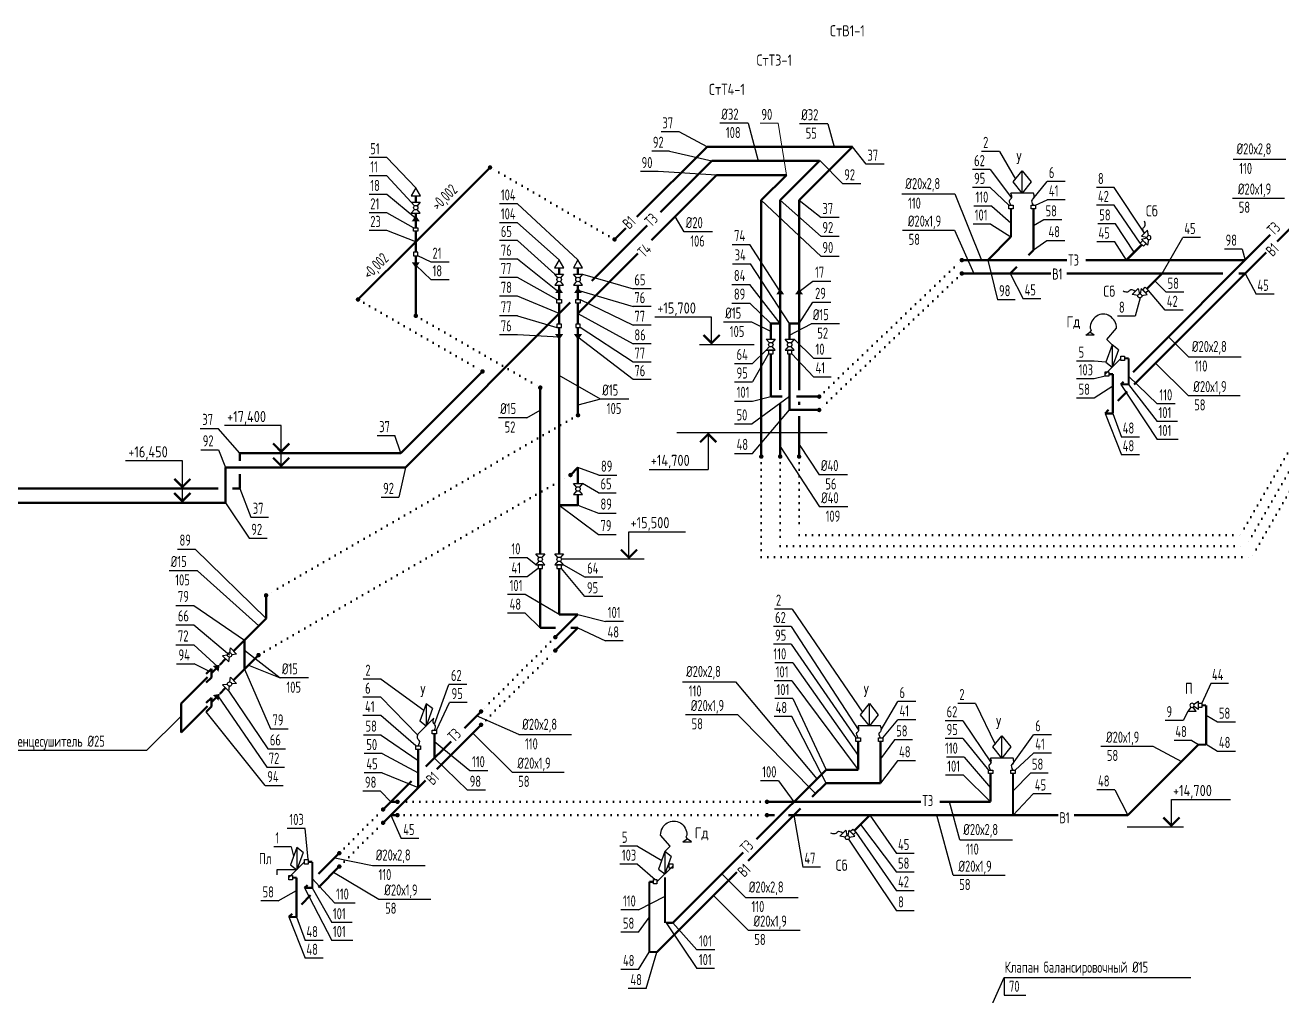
# Model space of a CAD drawing. Header units: millimetres. Extents: x 170992 to 3444916, y -723939 to 111177.
# Drawn here: x 1752592 to 1780852, y -359917 to -338088 of the extents above; entities that cross this region are included whole.
import ezdxf
from ezdxf.enums import TextEntityAlignment as Align

# ---------------------------------------------------------------- set-up
doc = ezdxf.new("R2010")
doc.units = ezdxf.units.MM
doc.linetypes.add('пунктирнаяX2', pattern=[0.5, 0, -0.5])
doc.linetypes.add('ШТРИХОВАЯ', pattern=[0.75, 0.5, -0.25])
doc.layers.add('0. В', color=1, linetype='Continuous')
for name, color, linetype, lineweight in [('0. В выноски', 2, 'Continuous', 25), ('_fek', 6, 'Continuous', 50), ('_tex_fek', 4, 'Continuous', 25), ('_vodo', 3, 'Continuous', 50)]:
    doc.layers.add(name, color=color, linetype=linetype, lineweight=lineweight)
doc.layers.add('0_ГТ-20_Изм.1', color=7, linetype='Continuous', true_color=0xe000e0)
doc.styles.add('GOST 2.304', font='CS_Gost2304.shx')
doc.styles.add('ГОСТ 2.304', font='cs_gost2304.shx')

# ---------------------------------------------------------------- blocks, each defined once
blk = doc.blocks.new('A$C192E26FC')
at = {"layer": '0. В выноски', "lineweight": -3, "ltscale": 100}
for p, q in [((-40, 31), (-125, 100)), ((-125, 100), (-125, -100)), ((39, 32), (123, 100)), ((123, 100), (123, -100)), ((-125, -100), (-39, -31)), ((123, -100), (38, -32))]:
    blk.add_line(p, q, dxfattribs=at)
blk.add_circle((0, 0), 50, dxfattribs=at)
blk = doc.blocks.new('Угловой кран X')
at = {"layer": '0. В выноски'}
for p, q in [((0, 95), (104, 26)), ((0, 95), (0, -95)), ((48, 143), (117, 38)), ((48, 143), (238, 143)), ((168, 38), (238, 143)), ((104, -26), (0, -95))]:
    blk.add_line(p, q, dxfattribs=at)
blk.add_circle((143, 0), 46.1, dxfattribs=at)

msp = doc.modelspace()

# ---------------------------------------------------------------- linework, layer by layer
at = {"layer": '0. В', "color": 1, "ltscale": 100, "const_width": 50, "elevation": 24299}
for points in [[(1774760, -342849), (1774760, -342217)], [(1771324, -354831), (1771324, -354198)], [(1774302, -355553), (1774302, -354920)]]:
    msp.add_lwpolyline(points, dxfattribs=at)
at = {"layer": '0. В', "color": 5, "ltscale": 250, "const_width": 50}
for points in [[(1775265, -343149), (1775265, -342216)], [(1761431, -355235), (1761431, -354377)], [(1771828, -355131), (1771828, -354198)], [(1774807, -355853), (1774807, -354920)]]:
    msp.add_lwpolyline(points, dxfattribs=at)
at = {"layer": '0. В', "color": 5, "ltscale": 100, "const_width": 50}
for points in [[(1777357, -343371), (1777704, -343023)], [(1778161, -343671), (1777813, -344018)], [(1771586, -355853), (1771238, -356200)]]:
    msp.add_lwpolyline(points, dxfattribs=at)
at = {"layer": '0. В', "color": 1, "linetype": 'ШТРИХОВАЯ', "ltscale": 250, "const_width": 50}
for points in [[(1777406, -345581), (1777313, -345581)], [(1777406, -345581), (1777406, -346166)], [(1777406, -346166), (1777233, -346166)], [(1759050, -356905), (1758957, -356905)], [(1759050, -356905), (1759050, -357489)], [(1767074, -356998), (1767059, -356998)], [(1759050, -357489), (1758877, -357489)], [(1766981, -357253), (1766981, -358277)], [(1767004, -358277), (1767154, -358277)]]:
    msp.add_lwpolyline(points, dxfattribs=at)
at = {"layer": '0. В', "color": 150, "linetype": 'ШТРИХОВАЯ', "ltscale": 250, "const_width": 50}
for points in [[(1777053, -345935), (1776960, -345935)], [(1777053, -345935), (1777053, -346819)], [(1777053, -346819), (1776880, -346819)], [(1779148, -353383), (1779055, -353383)], [(1779148, -353383), (1779148, -354268)], [(1779148, -354268), (1778975, -354268)], [(1758696, -357258), (1758603, -357258)], [(1758696, -357258), (1758696, -358143)], [(1766627, -357351), (1766627, -358931)], [(1766720, -357351), (1766627, -357351)], [(1758696, -358143), (1758524, -358143)], [(1766627, -358931), (1766800, -358931)]]:
    msp.add_lwpolyline(points, dxfattribs=at)
at = {"layer": '0. В', "color": 1, "ltscale": 100, "const_width": 50}
msp.add_lwpolyline([(1761795, -354571), (1761795, -354022)], dxfattribs=at)
at = {"layer": '0. В выноски', "ltscale": 10}
for p, q in [((1768849, -340296), (1768211, -340296)), ((1768849, -340296), (1769075, -341141)), ((1770645, -340310), (1770007, -340310)), ((1770645, -340310), (1770782, -340821)), ((1767409, -342736), (1767210, -342390)), ((1768047, -342736), (1767409, -342736)), ((1768936, -344769), (1768299, -344769)), ((1769359, -344974), (1768936, -344769)), ((1769783, -345060), (1770268, -344806)), ((1770905, -344806), (1770268, -344806)), ((1765532, -346501), (1764600, -345963)), ((1763874, -346918), (1764176, -346744)), ((1765532, -346501), (1765024, -346637)), ((1766170, -346501), (1765532, -346501)), ((1763874, -346918), (1763236, -346918)), ((1769571, -347561), (1770453, -348923)), ((1769995, -347520), (1770448, -348199)), ((1771086, -348199), (1770448, -348199)), ((1771091, -348923), (1770453, -348923)), ((1756467, -350357), (1755829, -350357)), ((1756467, -350357), (1757847, -351593)), ((1757524, -352146), (1758328, -352769)), ((1757611, -352484), (1758328, -352769)), ((1758966, -352769), (1758328, -352769))]:
    msp.add_line(p, q, dxfattribs=at)
at = {"layer": '0. В выноски'}
for p, q in [((1774812, -341615), (1775012, -341365)), ((1774812, -341615), (1775012, -341365)), ((1775012, -341865), (1775012, -341365)), ((1775012, -341365), (1775212, -341615)), ((1775012, -341865), (1775012, -341365)), ((1775012, -341365), (1775212, -341615)), ((1779755, -341103), (1780943, -341103)), ((1775012, -341865), (1774812, -341615)), ((1775012, -341865), (1774812, -341615)), ((1775212, -341615), (1775012, -341865)), ((1775212, -341615), (1775012, -341865)), ((1772307, -341885), (1773495, -341885)), ((1773495, -341885), (1774097, -343371)), ((1775264, -341865), (1774759, -341865)), ((1779744, -341977), (1780914, -341977)), ((1772322, -342697), (1773492, -342697)), ((1773492, -342697), (1773925, -343671)), ((1776441, -345059), (1776535, -344989)), ((1776563, -344947), (1776535, -344989)), ((1776629, -345059), (1776535, -344989)), ((1776539, -344905), (1776563, -344947)), ((1776916, -345156), (1777132, -344905)), ((1776629, -345059), (1776441, -345059)), ((1777037, -345277), (1776896, -345669)), ((1777037, -345277), (1776916, -345156)), ((1777037, -345277), (1777037, -345777)), ((1777179, -345386), (1777037, -345277)), ((1778751, -345546), (1778302, -345097)), ((1776880, -345935), (1777233, -345581)), ((1777179, -345386), (1777037, -345777)), ((1778751, -345546), (1779940, -345546)), ((1776896, -345669), (1777037, -345777)), ((1778741, -346420), (1778010, -345689)), ((1778741, -346420), (1779911, -346420)), ((1758350, -347094), (1757075, -347094)), ((1758350, -348034), (1758350, -347094)), ((1767246, -347250), (1770628, -347250)), ((1767954, -347250), (1767954, -348079)), ((1756127, -347888), (1754852, -347888)), ((1756127, -348828), (1756127, -347888)), ((1766626, -348079), (1767954, -348079)), ((1766170, -350100), (1766170, -349479)), ((1766170, -349479), (1767445, -349479)), ((1766512, -350100), (1764650, -350100)), ((1767375, -352853), (1768564, -352853)), ((1768564, -352853), (1770397, -355035)), ((1761608, -353349), (1761467, -353741)), ((1761608, -353349), (1761608, -353849)), ((1761750, -353458), (1761608, -353349)), ((1761750, -353458), (1761608, -353849)), ((1771376, -353596), (1771576, -353346)), ((1771376, -353596), (1771576, -353346)), ((1771576, -353846), (1771576, -353346)), ((1771576, -353346), (1771776, -353596)), ((1771576, -353846), (1771576, -353346)), ((1771576, -353346), (1771776, -353596)), ((1761432, -354026), (1761785, -353672)), ((1761608, -353849), (1761467, -353741)), ((1763693, -354043), (1762745, -353621)), ((1767441, -353592), (1768610, -353592)), ((1768610, -353592), (1770365, -355367)), ((1771576, -353846), (1771376, -353596)), ((1771576, -353846), (1771376, -353596)), ((1771776, -353596), (1771576, -353846)), ((1771776, -353596), (1771576, -353846)), ((1763541, -354887), (1762660, -354006)), ((1763693, -354043), (1764881, -354043)), ((1771828, -353846), (1771323, -353846)), ((1774354, -354319), (1774554, -354069)), ((1774354, -354319), (1774554, -354069)), ((1774554, -354569), (1774554, -354069)), ((1774554, -354069), (1774754, -354319)), ((1774554, -354569), (1774554, -354069)), ((1774554, -354069), (1774754, -354319)), ((1774554, -354569), (1774354, -354319)), ((1774554, -354569), (1774354, -354319)), ((1774754, -354319), (1774554, -354569)), ((1774754, -354319), (1774554, -354569)), ((1776778, -354304), (1777948, -354304)), ((1777948, -354304), (1778595, -354647)), ((1774806, -354569), (1774302, -354569)), ((1763541, -354887), (1764711, -354887)), ((1778368, -356124), (1778368, -355504)), ((1778368, -355504), (1779696, -355504)), ((1773610, -356409), (1773381, -355553)), ((1773459, -357206), (1773096, -355853)), ((1767098, -356554), (1766882, -356303)), ((1767475, -356303), (1767451, -356345)), ((1767451, -356345), (1767479, -356386)), ((1778643, -356124), (1777375, -356124)), ((1758700, -356581), (1758559, -356973)), ((1758700, -356581), (1758700, -357081)), ((1758842, -356690), (1758700, -356581)), ((1766977, -356674), (1767098, -356554)), ((1767385, -356456), (1767479, -356386)), ((1767385, -356456), (1767574, -356456)), ((1767574, -356456), (1767479, -356386)), ((1773610, -356409), (1774798, -356409)), ((1758524, -357258), (1758877, -356905)), ((1758842, -356690), (1758700, -357081)), ((1759554, -356812), (1760400, -356983)), ((1766977, -356674), (1766836, -357066)), ((1766977, -356674), (1766977, -357174)), ((1767118, -356783), (1766977, -356674)), ((1767118, -356783), (1766977, -357174)), ((1758700, -357081), (1758253, -357081)), ((1758253, -357081), (1758253, -357195)), ((1758559, -356973), (1758700, -357081)), ((1759529, -357137), (1760549, -357740)), ((1760400, -356983), (1761588, -356983)), ((1766800, -357351), (1767154, -356998)), ((1766836, -357066), (1766977, -357174)), ((1768787, -357702), (1768258, -357173)), ((1773459, -357206), (1774629, -357206)), ((1760549, -357740), (1761718, -357740)), ((1768852, -358440), (1768071, -357660)), ((1768787, -357702), (1769975, -357702)), ((1768852, -358440), (1770022, -358440))]:
    msp.add_line(p, q, dxfattribs=at)
at = {"layer": '0. В выноски', "ltscale": 100}
for points in [[(1761376, -341747), (1761272, -341928), (1761480, -341928)], [(1764600, -343364), (1764496, -343544), (1764704, -343544)], [(1765024, -343364), (1764920, -343544), (1765129, -343544)]]:
    msp.add_lwpolyline(points, close=True, dxfattribs=at)
at = {"layer": '0. В выноски'}
for points, elevation in [([(1774810, -342217), (1774710, -342217), (1774710, -342137), (1774810, -342137)], 24300), ([(1761326, -342644), (1761426, -342644), (1761426, -342724), (1761326, -342724)], 0), ([(1761326, -343274), (1761426, -343274), (1761426, -343194), (1761326, -343194)], 0), ([(1764550, -344261), (1764650, -344261), (1764650, -344341), (1764550, -344341)], 0), ([(1764974, -344261), (1765075, -344261), (1765075, -344341), (1764974, -344341)], 0), ([(1764550, -344891), (1764650, -344891), (1764650, -344811), (1764550, -344811)], 0), ([(1764974, -344891), (1765075, -344891), (1765075, -344811), (1764974, -344811)], 0), ([(1769308, -345478), (1769409, -345478), (1769409, -345398), (1769308, -345398)], 0), ([(1769733, -345478), (1769833, -345478), (1769833, -345398), (1769733, -345398)], 0), ([(1771374, -354198), (1771274, -354198), (1771274, -354118), (1771374, -354118)], 24300), ([(1774352, -354920), (1774252, -354920), (1774252, -354840), (1774352, -354840)], 24300)]:
    msp.add_lwpolyline(points, close=True, dxfattribs=dict(at, elevation=elevation))
for points in [[(1775315, -342216), (1775214, -342216), (1775214, -342136), (1775315, -342136)], [(1777797, -343002), (1777726, -342931), (1777669, -342988), (1777740, -343059)], [(1777793, -344110), (1777722, -344039), (1777778, -343983), (1777849, -344053)], [(1777233, -345631), (1777233, -345531), (1777313, -345531), (1777313, -345631)], [(1776880, -345985), (1776880, -345885), (1776960, -345885), (1776960, -345985)], [(1764126, -350304), (1764226, -350304), (1764226, -350225), (1764126, -350225)], [(1764550, -350304), (1764650, -350304), (1764650, -350225), (1764550, -350225)], [(1778975, -353433), (1778975, -353333), (1779055, -353333), (1779055, -353433)], [(1761845, -354022), (1761745, -354022), (1761745, -353943), (1761845, -353943)], [(1761481, -354377), (1761381, -354377), (1761381, -354297), (1761481, -354297)], [(1771878, -354198), (1771778, -354198), (1771778, -354118), (1771878, -354118)], [(1774857, -354920), (1774757, -354920), (1774757, -354840), (1774857, -354840)], [(1771217, -356292), (1771146, -356221), (1771203, -356165), (1771274, -356236)], [(1758877, -356955), (1758877, -356854), (1758957, -356854), (1758957, -356955)], [(1767074, -357048), (1767074, -356948), (1767154, -356948), (1767154, -357048)], [(1758524, -357308), (1758524, -357208), (1758603, -357208), (1758603, -357308)], [(1766720, -357401), (1766720, -357301), (1766800, -357301), (1766800, -357401)]]:
    msp.add_lwpolyline(points, close=True, dxfattribs=at)
at = {"layer": '0. В выноски', "const_width": 50}
for points in [[(1768136, -347467), (1767954, -347285), (1767772, -347467)], [(1758532, -347496), (1758350, -347679), (1758168, -347496)], [(1758532, -347816), (1758350, -347999), (1758168, -347816)], [(1756309, -348290), (1756127, -348472), (1755945, -348290)], [(1756309, -348610), (1756127, -348793), (1755945, -348610)], [(1765988, -349882), (1766170, -350064), (1766352, -349882)]]:
    msp.add_lwpolyline(points, dxfattribs=at)
at = {"layer": '0. В выноски', "const_width": 50, "elevation": 0}
msp.add_lwpolyline([(1778186, -355907), (1778368, -356089), (1778551, -355907)], dxfattribs=at)
at = {"layer": '0. В выноски'}
msp.add_ellipse((1776836, -344905), major_axis=(0, 317), ratio=0.936455, start_param=4.712389, end_param=7.853982, dxfattribs=at)
at = {"layer": '0. В выноски', "extrusion": (0, 0, -1)}
msp.add_ellipse((1767178, -356303), major_axis=(0, 317), ratio=0.936455, start_param=4.712389, end_param=7.853982, dxfattribs=at)
at = {"layer": '0. В выноски'}
for points in [[(1774760, -342136, -24299), (1774737, -342013, -24299), (1774759, -341994, -24299), (1774776, -341958, -24299), (1774759, -341865, -24299)], [(1775265, -342136, -24299), (1775241, -342013, -24299), (1775263, -341994, -24299), (1775281, -341958, -24299), (1775264, -341865, -24299)], [(1775265, -342136, -24299), (1775241, -342013, -24299), (1775263, -341994, -24299), (1775281, -341958, -24299), (1775264, -341865, -24299)], [(1777761, -342765), (1777738, -342642), (1777760, -342622), (1777777, -342586), (1777761, -342494)], [(1777556, -344075), (1777432, -344052), (1777413, -344074), (1777377, -344091), (1777285, -344074)], [(1761795, -353943), (1761808, -353820), (1761786, -353801), (1761768, -353765), (1761785, -353672)], [(1761431, -354297), (1761454, -354174), (1761432, -354154), (1761415, -354118), (1761432, -354026)], [(1771324, -354118, -24299), (1771301, -353994, -24299), (1771323, -353975, -24299), (1771340, -353939, -24299), (1771323, -353846, -24299)], [(1771828, -354118, -24299), (1771805, -353994, -24299), (1771827, -353975, -24299), (1771845, -353939, -24299), (1771828, -353846, -24299)], [(1771828, -354118, -24299), (1771805, -353994, -24299), (1771827, -353975, -24299), (1771845, -353939, -24299), (1771828, -353846, -24299)], [(1774302, -354840, -24299), (1774279, -354716, -24299), (1774301, -354697, -24299), (1774318, -354661, -24299), (1774302, -354569, -24299)], [(1774807, -354840, -24299), (1774784, -354716, -24299), (1774806, -354697, -24299), (1774823, -354661, -24299), (1774806, -354569, -24299)], [(1774807, -354840, -24299), (1774784, -354716, -24299), (1774806, -354697, -24299), (1774823, -354661, -24299), (1774806, -354569, -24299)], [(1770980, -356257), (1770857, -356234), (1770837, -356256), (1770801, -356273), (1770709, -356256)]]:
    msp.add_spline(points, degree=3, dxfattribs=at)
at = {"layer": '0_ГТ-20_Изм.1', "lineweight": 20}
for p, q in [((1769523, -340296), (1769122, -340296)), ((1769711, -341461), (1769523, -340296))]:
    msp.add_line(p, q, dxfattribs=at)
at = {"layer": '0_ГТ-20_Изм.1', "lineweight": 50}
for p, q in [((1771199, -340821), (1767930, -340821)), ((1769995, -342026), (1771199, -340821)), ((1770455, -341141), (1768035, -341141)), ((1769571, -342026), (1770455, -341141)), ((1769711, -341461), (1768139, -341461)), ((1769146, -342026), (1769711, -341461))]:
    msp.add_line(p, q, dxfattribs=at)
at = {"layer": '_fek', "linetype": 'пунктирнаяX2', "ltscale": 300}
for p, q in [((1786381, -338361), (1779918, -349554)), ((1786481, -338661), (1780047, -349804)), ((1786581, -338961), (1780176, -350054)), ((1765846, -342906), (1763046, -341289)), ((1770448, -346442), (1773655, -343371)), ((1773655, -343671), (1770448, -346742)), ((1760077, -344258), (1762877, -345875)), ((1761376, -344624), (1764176, -346240)), ((1765024, -346861), (1758010, -350911)), ((1769146, -347790), (1769146, -350054)), ((1769571, -347790), (1769571, -349804)), ((1769995, -347790), (1769995, -349554)), ((1757840, -352255), (1764855, -348205)), ((1769995, -349554), (1779918, -349554)), ((1769571, -349804), (1780047, -349804)), ((1769146, -350054), (1780176, -350054)), ((1764514, -351852), (1762844, -353522)), ((1762844, -353822), (1764514, -352152)), ((1759657, -356709), (1760641, -355725)), ((1769274, -355553), (1760964, -355553)), ((1759657, -357009), (1760641, -356025)), ((1760964, -355853), (1769274, -355853))]:
    msp.add_line(p, q, dxfattribs=at)
at = {"layer": '_tex_fek', "ltscale": 15}
for p, q in [((1767296, -340487), (1766895, -340487)), ((1767930, -340821), (1767296, -340487)), ((1760727, -341068), (1760325, -341068)), ((1761376, -341747), (1760727, -341068)), ((1767082, -340924), (1766681, -340924)), ((1767082, -340924), (1768035, -341141)), ((1771505, -341215), (1771199, -340821)), ((1774500, -340926), (1774860, -341555)), ((1770983, -341653), (1770463, -341133)), ((1771906, -341215), (1771505, -341215)), ((1774296, -341336), (1774772, -341971)), ((1760727, -341475), (1760325, -341475)), ((1761276, -342069), (1760727, -341475)), ((1766829, -341381), (1766428, -341381)), ((1768139, -341461), (1766829, -341381)), ((1771385, -341653), (1770983, -341653)), ((1775253, -342003), (1775576, -341604)), ((1760727, -341895), (1760325, -341895)), ((1761376, -342433), (1760727, -341895)), ((1774296, -341736), (1774710, -342137)), ((1777761, -342765), (1777081, -341740)), ((1763663, -342107, 0), (1763262, -342107, 0)), ((1765024, -343364), (1763663, -342107, 0)), ((1769146, -342026), (1770492, -343290)), ((1769571, -342026), (1770492, -342840)), ((1769995, -342026), (1770492, -342414)), ((1774328, -342156), (1774760, -342533)), ((1775315, -342136), (1775576, -342015)), ((1777669, -342988), (1777081, -342139)), ((1760727, -342308), (1760325, -342308)), ((1761326, -342644, 0), (1760727, -342308)), ((1770894, -342414), (1770492, -342414)), ((1775502, -342467), (1775265, -342604)), ((1760727, -342703), (1760325, -342703)), ((1761376, -342959), (1760727, -342703)), ((1763663, -342534, 0), (1763262, -342534, 0)), ((1764600, -343364), (1763663, -342534, 0)), ((1774309, -342560), (1774760, -342849)), ((1777531, -343197), (1777112, -342559)), ((1763663, -342929, 0), (1763262, -342929, 0)), ((1763663, -342929, 0), (1764500, -343685)), ((1769571, -344079), (1768890, -343021)), ((1770894, -342840), (1770492, -342840)), ((1775568, -342935), (1775265, -343149)), ((1777357, -343371), (1777093, -342963)), ((1778161, -343671), (1778622, -342861)), ((1761726, -343419), (1761426, -343274, 0)), ((1763663, -343353, 0), (1763262, -343353, 0)), ((1764600, -344097), (1763663, -343353, 0)), ((1770894, -343290), (1770492, -343290)), ((1779961, -343124), (1779560, -343124)), ((1779961, -343124), (1780028, -343371)), ((1761726, -343814), (1761376, -343486)), ((1762127, -343419), (1761726, -343419)), ((1769783, -344797), (1768902, -343458)), ((1774239, -343371), (1774456, -344262)), ((1762127, -343814), (1761726, -343814)), ((1763663, -343762, 0), (1763262, -343762, 0)), ((1764550, -344261, 0), (1763663, -343762, 0)), ((1765124, -343685), (1766264, -344017, 0)), ((1769571, -344797), (1768885, -343920)), ((1769995, -344079), (1770308, -343843)), ((1774743, -343671), (1775031, -344244)), ((1778247, -344095), (1777992, -343840)), ((1780028, -343671), (1780275, -344140)), ((1763663, -344186, 0), (1763262, -344186, 0)), ((1764600, -344576), (1763663, -344186, 0)), ((1765024, -344049, 0), (1766264, -344417, 0)), ((1766666, -344017, 0), (1766264, -344017, 0)), ((1778228, -344500), (1777849, -344053)), ((1780676, -344140), (1780275, -344140)), ((1765075, -344261, 0), (1766264, -344837, 0)), ((1766666, -344417, 0), (1766264, -344417, 0)), ((1769359, -344797), (1768885, -344337)), ((1769995, -344797), (1770308, -344320)), ((1777669, -344220), (1777553, -344631)), ((1763663, -344626, 0), (1763262, -344626, 0)), ((1763663, -344626, 0), (1764550, -344891, 0)), ((1765024, -344576), (1766264, -345256, 0)), ((1763663, -345050, 0), (1763262, -345050, 0)), ((1764600, -345102), (1763663, -345050, 0)), ((1766264, -345665, 0), (1765075, -344891, 0)), ((1766666, -344837, 0), (1766264, -344837, 0)), ((1766264, -346060, 0), (1765024, -345102, 0)), ((1766666, -345256, 0), (1766264, -345256, 0)), ((1770319, -345577), (1769883, -345150)), ((1768945, -345694), (1769259, -345398)), ((1769308, -345478, 0), (1768945, -346112)), ((1769833, -345478, 0), (1770319, -345994)), ((1766666, -345665, 0), (1766264, -345665, 0)), ((1776634, -345646), (1776233, -345646)), ((1776896, -345669), (1776634, -345646)), ((1766666, -346060, 0), (1766264, -346060, 0)), ((1776634, -346040), (1776233, -346040)), ((1776880, -345985), (1776634, -346040)), ((1777233, -346166), (1778050, -347403)), ((1778050, -346603), (1777406, -345985)), ((1777406, -346166), (1778050, -347003)), ((1769783, -346442), (1768944, -347056)), ((1768945, -346546), (1769359, -346442)), ((1777053, -346203), (1776634, -346476)), ((1768945, -347717), (1769783, -346742)), ((1776634, -346476), (1776233, -346476)), ((1778451, -346603), (1778050, -346603)), ((1776880, -346819), (1777246, -347750)), ((1777053, -346819), (1777246, -347350)), ((1778508, -347003), (1778050, -347003)), ((1757420, -347714), (1756930, -347155)), ((1761038, -347714), (1760909, -347318)), ((1777647, -347350), (1777246, -347350)), ((1778522, -347403), (1778050, -347403)), ((1756941, -347638), (1757100, -348034)), ((1777647, -347750), (1777246, -347750)), ((1761142, -348034), (1760996, -348706)), ((1765495, -348207), (1765024, -348035)), ((1765485, -348604), (1765124, -348396)), ((1757420, -348508), (1757665, -349156)), ((1757100, -348828), (1757631, -349627)), ((1764600, -348883), (1765484, -349544)), ((1765024, -348883), (1765484, -349060)), ((1758010, -351430), (1756419, -349870)), ((1763880, -350066), (1763478, -350066)), ((1764076, -350225), (1763880, -350066)), ((1764126, -350304), (1763880, -350496)), ((1765177, -350940), (1764650, -350304)), ((1764700, -350225), (1765182, -350499)), ((1763880, -350496), (1763478, -350496)), ((1765583, -350499), (1765182, -350499)), ((1763839, -350891), (1763438, -350891)), ((1764600, -351342), (1763839, -350891)), ((1765579, -350940), (1765177, -350940)), ((1756382, -351138), (1757524, -351916)), ((1769841, -351221), (1771424, -353536)), ((1763839, -351310), (1763438, -351310)), ((1764176, -351642), (1763839, -351310)), ((1765024, -351342), (1765644, -351496)), ((1766046, -351496), (1765644, -351496)), ((1756382, -351575), (1757190, -352250)), ((1765024, -351642), (1765640, -351937)), ((1769821, -351609), (1771336, -353952)), ((1756382, -352025), (1756923, -352517)), ((1766042, -351937), (1765640, -351937)), ((1769821, -352009), (1771274, -354118)), ((1756723, -352619), (1756396, -352452)), ((1757524, -352571), (1758107, -353914)), ((1769852, -352429), (1771324, -354514)), ((1760596, -352795), (1760194, -352795)), ((1760596, -352795), (1761558, -353489)), ((1761794, -353809), (1762120, -352913)), ((1762521, -352913), (1762120, -352913)), ((1769833, -352833), (1771324, -354831)), ((1779253, -352895), (1779055, -353333)), ((1779654, -352895), (1779253, -352895)), ((1756923, -353172), (1758024, -354776)), ((1757172, -353065), (1758049, -354364)), ((1760590, -353200), (1760189, -353200)), ((1760590, -353200), (1761421, -354056)), ((1769852, -353231), (1770601, -354831)), ((1757991, -355189), (1756666, -353528)), ((1761845, -353943), (1762133, -353321)), ((1762534, -353321), (1762133, -353321)), ((1771845, -353936), (1772217, -353299)), ((1773965, -353341), (1774402, -354258)), ((1778737, -353526), (1778631, -353728)), ((1755324, -354402), (1756099, -353626)), ((1760588, -353612), (1760187, -353612)), ((1761381, -354297), (1760588, -353612)), ((1770601, -355131), (1769833, -353635)), ((1771878, -354118), (1772217, -353710)), ((1773679, -353730), (1774315, -354674)), ((1778631, -353728), (1778229, -353728)), ((1779408, -353762), (1779148, -353611)), ((1779810, -353762), (1779408, -353762)), ((1760599, -354052), (1760198, -354052)), ((1760599, -354052), (1761431, -354621)), ((1774796, -354706), (1775270, -354045)), ((1762591, -354853), (1761795, -354203)), ((1772143, -354161), (1771828, -354585)), ((1773679, -354129), (1774252, -354840)), ((1778830, -354173), (1778428, -354173)), ((1778830, -354173), (1778975, -354268)), ((1779408, -354419), (1779148, -354268)), ((1760618, -354467), (1760217, -354467)), ((1760618, -354467), (1761431, -354901)), ((1762541, -355293), (1761795, -354571)), ((1772208, -354629), (1771828, -355131)), ((1773710, -354549), (1774302, -355237)), ((1774857, -354840), (1775270, -354456)), ((1779810, -354419), (1779408, -354419)), ((1760618, -354900), (1760217, -354900)), ((1760618, -354900), (1761431, -355235)), ((1762993, -354853), (1762591, -354853)), ((1775196, -354908), (1774807, -355307)), ((1769532, -355080), (1769878, -355553)), ((1773691, -354953), (1774302, -355553)), ((1760586, -355316), (1760185, -355316)), ((1760813, -355553), (1760586, -355316)), ((1762942, -355293), (1762541, -355293)), ((1775261, -355376), (1774807, -355853)), ((1777092, -355286), (1776690, -355286)), ((1777092, -355286), (1777390, -355853)), ((1760813, -355853), (1761047, -356379)), ((1769878, -355853), (1770077, -357024)), ((1771374, -356063), (1772185, -357135)), ((1771586, -355853), (1772185, -356713)), ((1758888, -356151), (1758487, -356151)), ((1758957, -356854), (1758888, -356151)), ((1771274, -356236), (1772185, -357553)), ((1758573, -356565), (1758181, -356565)), ((1758573, -356565), (1758630, -356777)), ((1761448, -356379), (1761047, -356379)), ((1766363, -356553), (1765962, -356553)), ((1766363, -356553), (1766906, -356870)), ((1771107, -356396), (1772185, -358006)), ((1766363, -356954), (1765962, -356954)), ((1766363, -356954), (1766760, -357301)), ((1759050, -357277), (1759555, -357829)), ((1758285, -357782), (1758696, -357544)), ((1758877, -357489), (1759485, -358670)), ((1759050, -357489), (1759485, -358270)), ((1766388, -357986), (1766981, -357672)), ((1758285, -357782), (1757894, -357782)), ((1760013, -357829), (1759555, -357829)), ((1766388, -357986), (1765986, -357986)), ((1758524, -358143), (1758890, -359073)), ((1758696, -358143), (1758890, -358673)), ((1759944, -358270), (1759485, -358270)), ((1766388, -358484), (1766627, -358153)), ((1767004, -358277), (1767693, -359302)), ((1767696, -358883), (1767154, -358277)), ((1766388, -358484), (1765986, -358484)), ((1759291, -358673), (1758890, -358673)), ((1759958, -358670), (1759485, -358670)), ((1768098, -358883), (1767696, -358883)), ((1759291, -359073), (1758890, -359073)), ((1766388, -359324), (1766627, -358931)), ((1766556, -359754), (1766800, -358931)), ((1766388, -359324), (1765986, -359324)), ((1768095, -359302), (1767693, -359302)), ((1772725, -363727), (1774608, -359506)), ((1774608, -359506), (1778808, -359506)), ((1774608, -359506), (1774608, -359904)), ((1766556, -359754), (1766155, -359754)), ((1774608, -359904), (1775092, -359904))]:
    msp.add_line(p, q, dxfattribs=at)
at = {"layer": '_tex_fek', "linetype": 'Continuous', "ltscale": 100}
for p, q in [((1774500, -340926), (1774098, -340926)), ((1774296, -341336), (1773895, -341336)), ((1775977, -341604), (1775576, -341604)), ((1774296, -341736), (1773895, -341736)), ((1777081, -341740), (1776680, -341740)), ((1774328, -342156), (1773926, -342156)), ((1775977, -342015), (1775576, -342015)), ((1777081, -342139), (1776680, -342139)), ((1775903, -342467), (1775502, -342467)), ((1774309, -342560), (1773908, -342560)), ((1777112, -342559), (1776711, -342559)), ((1768489, -343021), (1768890, -343021)), ((1775969, -342935), (1775568, -342935)), ((1777093, -342963), (1776692, -342963)), ((1779023, -342861), (1778622, -342861)), ((1768501, -343458), (1768902, -343458)), ((1768483, -343920), (1768885, -343920)), ((1770308, -343843), (1770710, -343843)), ((1778649, -344095), (1778247, -344095)), ((1768483, -344337), (1768885, -344337)), ((1770308, -344320), (1770710, -344320)), ((1774857, -344262), (1774456, -344262)), ((1775432, -344244), (1775031, -344244)), ((1768028, -344653), (1766753, -344653)), ((1768028, -345273), (1768028, -344653)), ((1777553, -344631), (1777152, -344631)), ((1778630, -344500), (1778228, -344500)), ((1767753, -345273), (1768989, -345273)), ((1770319, -345577), (1770720, -345577)), ((1768543, -345694), (1768945, -345694)), ((1768543, -346112), (1768945, -346112)), ((1770319, -345994), (1770720, -345994)), ((1768543, -346546), (1768945, -346546)), ((1756529, -347155), (1756930, -347155)), ((1768542, -347056), (1768944, -347056)), ((1760508, -347318), (1760909, -347318)), ((1756540, -347638), (1756941, -347638)), ((1768543, -347717), (1768945, -347717)), ((1765495, -348207), (1765896, -348207)), ((1760595, -348706), (1760996, -348706)), ((1765485, -348604), (1765886, -348604)), ((1757665, -349156), (1758067, -349156)), ((1765484, -349060), (1765885, -349060)), ((1765484, -349544), (1765885, -349544)), ((1757631, -349627), (1758032, -349627)), ((1756017, -349870), (1756419, -349870)), ((1755981, -351138), (1756382, -351138)), ((1769841, -351221), (1769439, -351221)), ((1755981, -351575), (1756382, -351575)), ((1769821, -351609), (1769420, -351609)), ((1755981, -352025), (1756382, -352025)), ((1769821, -352009), (1769420, -352009)), ((1755994, -352452), (1756396, -352452)), ((1769852, -352429), (1769451, -352429)), ((1769833, -352833), (1769432, -352833)), ((1769852, -353231), (1769451, -353231)), ((1772618, -353299), (1772217, -353299)), ((1773965, -353341), (1773563, -353341)), ((1769833, -353635), (1769432, -353635)), ((1772618, -353710), (1772217, -353710)), ((1773679, -353730), (1773278, -353730)), ((1758107, -353914), (1758509, -353914)), ((1775671, -354045), (1775270, -354045)), ((1758049, -354364), (1758450, -354364)), ((1772544, -354161), (1772143, -354161)), ((1773679, -354129), (1773278, -354129)), ((1755324, -354402), (1751784, -354402)), ((1772610, -354629), (1772208, -354629)), ((1773710, -354549), (1773309, -354549)), ((1775671, -354456), (1775270, -354456)), ((1758024, -354776), (1758425, -354776)), ((1775597, -354908), (1775196, -354908)), ((1757991, -355189), (1758393, -355189)), ((1769532, -355080), (1769130, -355080)), ((1773691, -354953), (1773290, -354953)), ((1775663, -355376), (1775261, -355376)), ((1772587, -356713), (1772185, -356713)), ((1770479, -357024), (1770077, -357024)), ((1772587, -357135), (1772185, -357135)), ((1772587, -357553), (1772185, -357553)), ((1772587, -358006), (1772185, -358006))]:
    msp.add_line(p, q, dxfattribs=at)
at = {"layer": '_tex_fek', "linetype": 'Continuous', "ltscale": 100, "const_width": 50}
msp.add_lwpolyline([(1768210, -345055), (1768028, -345238), (1767846, -345055)], dxfattribs=at)
at = {"layer": '_vodo'}
for p, q in [((1767930, -340821), (1766350, -342401)), ((1763046, -341289), (1761376, -342959)), ((1768035, -341141), (1766882, -342294)), ((1768139, -341461), (1766680, -342921)), ((1769146, -342026), (1769146, -347790)), ((1769571, -342026), (1769571, -346290)), ((1769995, -342026), (1769995, -346293)), ((1766581, -342595), (1765335, -343841)), ((1766097, -342655), (1765846, -342906)), ((1761376, -342959), (1760077, -344258)), ((1761376, -342959), (1761376, -343194)), ((1761376, -343274), (1761376, -344624)), ((1766373, -343227), (1765024, -344576)), ((1764849, -344327), (1761142, -348034)), ((1764600, -344576), (1764600, -344811)), ((1765024, -344576), (1765024, -344811)), ((1764600, -344891), (1764600, -349976)), ((1765024, -344891), (1765024, -346861)), ((1762877, -345875), (1761038, -347714)), ((1764176, -346240), (1764176, -349976)), ((1769571, -346596), (1769571, -347790)), ((1769995, -346562), (1769995, -346628)), ((1769995, -346881), (1769995, -347790)), ((1765024, -348035), (1765024, -348396)), ((1750794, -348508), (1756930, -348508)), ((1757252, -348508), (1757420, -348508)), ((1765024, -348644), (1765024, -348883)), ((1751376, -348828), (1757100, -348828)), ((1764176, -350304), (1764176, -351642)), ((1764600, -350304), (1764600, -351342)), ((1758010, -350911), (1758010, -351430)), ((1757524, -351916), (1757524, -352571))]:
    msp.add_line(p, q, dxfattribs=at)
at = {"layer": '_vodo', "ltscale": 15}
for p, q in [((1761376, -341928), (1761376, -342069)), ((1780749, -342950), (1782022, -341677)), ((1761376, -342644), (1761376, -342317)), ((1761376, -342959), (1761376, -342724)), ((1774760, -342849), (1774239, -343371)), ((1777509, -345889), (1780592, -342807)), ((1775265, -343149), (1775152, -343262)), ((1777530, -346169), (1780495, -343204)), ((1764600, -343544), (1764600, -343685)), ((1765024, -343544), (1765024, -343685)), ((1776014, -343371), (1773655, -343371)), ((1774893, -343521), (1774743, -343671)), ((1780028, -343371), (1776440, -343371)), ((1775657, -343671), (1773655, -343671)), ((1779527, -343671), (1776016, -343671)), ((1780028, -343671), (1779887, -343671)), ((1764600, -344261), (1764600, -343933)), ((1765024, -344261), (1765024, -343933)), ((1764600, -344576), (1764600, -344341)), ((1765024, -344576), (1765024, -344341)), ((1769359, -345150), (1769359, -344797)), ((1769359, -344797), (1769571, -344797)), ((1769783, -345150), (1769783, -344797)), ((1769783, -344797), (1769995, -344797)), ((1769359, -346442), (1769359, -345478)), ((1769783, -346742), (1769783, -345478)), ((1777233, -346166), (1777293, -346106)), ((1769612, -346442), (1769359, -346442)), ((1770448, -346442), (1769938, -346442)), ((1777161, -346538), (1777376, -346323)), ((1770448, -346742), (1769783, -346742)), ((1776880, -346819), (1776957, -346742)), ((1761038, -347714), (1757420, -347714)), ((1757420, -347714), (1757420, -347884)), ((1757100, -348034), (1757100, -348828)), ((1761142, -348034), (1757100, -348034)), ((1764855, -348205), (1765024, -348035)), ((1757420, -348187), (1757420, -348508)), ((1764812, -348883), (1764600, -348883)), ((1765024, -348883), (1764812, -348883)), ((1757277, -352163), (1758010, -351430)), ((1765024, -351342), (1764514, -351852)), ((1765024, -351342), (1764600, -351342)), ((1764176, -351642), (1764518, -351642)), ((1765024, -351642), (1764514, -352152)), ((1764861, -351642), (1765024, -351642)), ((1756969, -352471), (1757101, -352339)), ((1757277, -352818), (1757840, -352255)), ((1756666, -352676), (1756780, -352562)), ((1756780, -352562), (1756780, -352758)), ((1756780, -352660), (1756877, -352563)), ((1756693, -352747), (1756099, -353341)), ((1756666, -352872), (1756780, -352758)), ((1756666, -353331), (1756780, -353217)), ((1756780, -353217), (1756780, -353413)), ((1756780, -353315), (1756877, -353218)), ((1756969, -353126), (1757101, -352994)), ((1756099, -353341), (1756099, -353996)), ((1756693, -353402), (1756099, -353996)), ((1756666, -353528), (1756780, -353413)), ((1762844, -353522), (1762470, -353896)), ((1762844, -353822), (1761847, -354819)), ((1762169, -354197), (1761603, -354763)), ((1778975, -354268), (1777390, -355853)), ((1769036, -356395), (1770601, -354831)), ((1771324, -354831), (1770601, -354831)), ((1761594, -355073), (1760641, -356025)), ((1761277, -355090), (1760641, -355725)), ((1770293, -355438), (1770601, -355131)), ((1771828, -355131), (1770601, -355131)), ((1760964, -355553), (1760813, -355553)), ((1768848, -356883), (1770025, -355706)), ((1772736, -355553), (1769274, -355553)), ((1774302, -355553), (1773162, -355553)), ((1760964, -355853), (1760813, -355853)), ((1769444, -355853), (1769274, -355853)), ((1775819, -355853), (1769761, -355853)), ((1777390, -355853), (1776178, -355853)), ((1759657, -356709), (1759191, -357175)), ((1767154, -358277), (1768735, -356696)), ((1759657, -357009), (1759188, -357478)), ((1766800, -358931), (1768595, -357137)), ((1758939, -357427), (1758877, -357489)), ((1759012, -357654), (1758805, -357861)), ((1758595, -358071), (1758524, -358143))]:
    msp.add_line(p, q, dxfattribs=at)
at = {"layer": '_vodo', "const_width": 50}
for points in [[(1763021, -341289, 1), (1763071, -341289, 1)], [(1765821, -342906, 1), (1765871, -342906, 1)], [(1773630, -343371, 1), (1773680, -343371, 1)], [(1773630, -343671, 1), (1773680, -343671, 1)], [(1760052, -344258, 1), (1760102, -344258, 1)], [(1761351, -344624, 1), (1761401, -344624, 1)], [(1762852, -345875, 1), (1762902, -345875, 1)], [(1764151, -346240, 1), (1764201, -346240, 1)], [(1770423, -346442, 1), (1770473, -346442, 1)], [(1770423, -346742, 1), (1770473, -346742, 1)], [(1764999, -346861, 1), (1765049, -346861, 1)], [(1769121, -347790, 1), (1769171, -347790, 1)], [(1769546, -347790, 1), (1769596, -347790, 1)], [(1769970, -347790, 1), (1770020, -347790, 1)], [(1764830, -348205, 1), (1764880, -348205, 1)], [(1757985, -350911, 1), (1758035, -350911, 1)], [(1764489, -351852, 1), (1764539, -351852, 1)], [(1764489, -352152, 1), (1764539, -352152, 1)], [(1757815, -352255, 1), (1757865, -352255, 1)], [(1762819, -353522, 1), (1762869, -353522, 1)], [(1762819, -353822, 1), (1762869, -353822, 1)], [(1760939, -355553, 1), (1760989, -355553, 1)], [(1769249, -355553, 1), (1769299, -355553, 1)], [(1760616, -355725, 1), (1760666, -355725, 1)], [(1760616, -356025, 1), (1760666, -356025, 1)], [(1760939, -355853, 1), (1760989, -355853, 1)], [(1769249, -355853, 1), (1769299, -355853, 1)], [(1759632, -356709, 1), (1759682, -356709, 1)], [(1759632, -357009, 1), (1759682, -357009, 1)]]:
    msp.add_lwpolyline(points, format="xyb", close=True, dxfattribs=at)
at = {"layer": '_vodo', "ltscale": 15}
for points in [[(1761376, -342368, 0, 180, 0), (1761376, -342498, 200, 200, 0)], [(1761376, -343551, 0, 180, 0), (1761376, -343421, 200, 200, 0)], [(1764600, -343984, 0, 180, 0), (1764600, -344114, 200, 200, 0)], [(1769571, -344014, 0, 180, 0), (1769571, -344144, 200, 200, 0)], [(1769995, -344014, 0, 180, 0), (1769995, -344144, 200, 200, 0)], [(1764600, -345167, 0, 180, 0), (1764600, -345037, 200, 200, 0)]]:
    msp.add_lwpolyline(points, format="xyseb", dxfattribs=at)
at = {"layer": '_vodo', "ltscale": 15, "elevation": 0}
for points in [[(1765024, -343984, 0, 180, 0), (1765024, -344114, 200, 200, 0)], [(1765024, -345167, 0, 180, 0), (1765024, -345037, 200, 200, 0)], [(1756969, -352471, 0, 180, 0), (1756877, -352563, 200, 200, 0)], [(1756969, -353126, 0, 180, 0), (1756877, -353218, 200, 200, 0)]]:
    msp.add_lwpolyline(points, format="xyseb", dxfattribs=at)

# ---------------------------------------------------------------- block references
at = {"layer": '0. В', "xscale": -1}
for p, rotation in [((1777761, -342765), 135.0000000000205), ((1778832, -353526), 270.0000000000056)]:
    msp.add_blockref('Угловой кран X', p, dxfattribs=dict(at, rotation=rotation))
at = {"layer": '0. В', "rotation": 314.9999999999795}
for p in [(1777556, -344075), (1770980, -356257)]:
    msp.add_blockref('Угловой кран X', p, dxfattribs=at)
at = {"layer": '0. В выноски', "ltscale": 100}
for p, rotation in [((1761376, -342192), 89.99999999999999), ((1764600, -343808), 89.99999999999999), ((1765024, -343808), 89.99999999999999), ((1769359, -345273), 89.99999999999999), ((1769783, -345273), 89.99999999999999), ((1765024, -348519), 89.99999999999999), ((1764176, -350100), 89.99999999999999), ((1764600, -350100), 89.99999999999999), ((1757190, -352250), 44.99999999999996), ((1757190, -352906), 44.99999999999996)]:
    msp.add_blockref('A$C192E26FC', p, dxfattribs=dict(at, rotation=rotation))

# ---------------------------------------------------------------- texts
at = {"layer": '0. В выноски', "ltscale": 10, "style": 'GOST 2.304', "width": 0.85}
for s, p in [('%%C32', (1768248, -340089)), ('%%C32', (1770044, -340102)), ('%%C20', (1767447, -342529)), ('%%C15', (1768336, -344562)), ('%%C15', (1770305, -344598)), ('%%C15', (1765570, -346294)), ('%%C15', (1763274, -346711)), ('%%C40', (1770486, -347991)), ('%%C40', (1770490, -348716)), ('%%C15', (1755866, -350150)), ('%%C15', (1758366, -352562))]:
    msp.add_text(s, height=250, dxfattribs=at).set_placement(p, align=Align.MIDDLE_LEFT)
at = {"layer": '0. В выноски', "style": 'GOST 2.304', "width": 0.85}
for s, p in [('%%C20х2,8', (1779833, -340870)), ('%%C20х2,8', (1772385, -341652)), ('%%C20х1,9', (1779864, -341773)), ('%%C20х1,9', (1772442, -342494)), ('%%C20х2,8', (1778830, -345313)), ('%%C20х1,9', (1778861, -346216)), ('%%C20х2,8', (1767454, -352621)), ('%%C20х1,9', (1767561, -353388)), ('%%C20х2,8', (1763771, -353810)), ('%%C20х1,9', (1776898, -354100)), ('%%C20х1,9', (1763661, -354683)), ('%%C20х2,8', (1773688, -356176)), ('%%C20х2,8', (1760478, -356750)), ('Пл', (1757851, -356832)), ('%%C20х1,9', (1773579, -357002)), ('%%C20х1,9', (1760669, -357536)), ('%%C20х2,8', (1768865, -357469)), ('%%C20х1,9', (1768972, -358236))]:
    msp.add_text(s, height=250, dxfattribs=at).set_placement(p, align=Align.MIDDLE_LEFT)
at = {"layer": '0. В выноски', "style": 'GOST 2.304'}
for p in [(1776009, -344758), (1767650, -356253)]:
    msp.add_text('Гд', height=250, dxfattribs=at).set_placement(p, align=Align.MIDDLE_LEFT)
at = {"layer": '0. В выноски', "style": 'ГОСТ 2.304'}
for s, p in [('+17,400', (1757134, -347015)), ('+16,450', (1754911, -347809)), ('+14,700', (1766661, -348000)), ('+15,500', (1766205, -349401)), ('+14,700', (1778403, -355425))]:
    msp.add_text(s, height=250, dxfattribs=at).set_placement(p)
at = {"layer": '0_ГТ-20_Изм.1', "lineweight": 20, "style": 'ГОСТ 2.304', "width": 0.85}
msp.add_text('90', height=250, dxfattribs=at).set_placement((1769149, -340220))
at = {"layer": '_tex_fek', "ltscale": 100, "style": 'ГОСТ 2.304'}
for s, p in [('СтВ1-1', (1770689, -338339)), ('СтТ3-1', (1769038, -338999)), ('СтТ4-1', (1767968, -339657)), ('+15,700', (1766806, -344574))]:
    msp.add_text(s, height=250, dxfattribs=at).set_placement(p)
at = {"layer": '_tex_fek', "ltscale": 15, "style": 'ГОСТ 2.304', "width": 0.85}
for s, p in [('37', (1766922, -340410)), ('108', (1768349, -340628)), ('55', (1770145, -340642)), ('51', (1760353, -340991)), ('92', (1766708, -340847)), ('90', (1766455, -341304)), ('37', (1771532, -341138)), ('11', (1760353, -341398)), ('92', (1771011, -341577)), ('110', (1779893, -341435)), ('18', (1760353, -341818)), ('104', (1763289, -342031, 0)), ('21', (1760353, -342231)), ('104', (1763289, -342457, 0)), ('37', (1770520, -342337)), ('110', (1772445, -342217)), ('58', (1779883, -342309)), ('23', (1760353, -342627)), ('65', (1763289, -342852, 0)), ('92', (1770520, -342763)), ('58', (1772460, -343030)), ('76', (1763289, -343276, 0)), ('106', (1767548, -343068)), ('90', (1770520, -343214)), ('98', (1779587, -343047)), ('21', (1761753, -343342)), ('18', (1761753, -343737)), ('77', (1763289, -343685, 0)), ('78', (1763289, -344109, 0)), ('65', (1766292, -343940, 0)), ('45', (1780302, -344063)), ('76', (1766292, -344341, 0)), ('77', (1763289, -344550, 0)), ('76', (1763289, -344974, 0)), ('77', (1766292, -344761, 0)), ('86', (1766292, -345179, 0)), ('105', (1768437, -345102)), ('52', (1770406, -345138)), ('5', (1776281, -345569)), ('77', (1766292, -345588, 0)), ('76', (1766292, -345984, 0)), ('103', (1776281, -345964)), ('110', (1778890, -345878)), ('58', (1776281, -346400)), ('110', (1778098, -346527)), ('105', (1765671, -346833)), ('101', (1778077, -346926)), ('58', (1778880, -346752)), ('52', (1763375, -347250)), ('48', (1777273, -347273)), ('101', (1778077, -347326)), ('48', (1777273, -347673)), ('56', (1770587, -348531)), ('109', (1770592, -349255)), ('10', (1763527, -349989)), ('41', (1763527, -350419)), ('64', (1765230, -350423)), ('105', (1755967, -350689)), ('101', (1763486, -350814)), ('95', (1765226, -350864)), ('48', (1763486, -351234)), ('101', (1765693, -351419)), ('48', (1765689, -351860)), ('2', (1760243, -352719)), ('62', (1762168, -352836)), ('44', (1779280, -352818)), ('105', (1758467, -353101)), ('6', (1760237, -353123)), ('110', (1767514, -353186)), ('95', (1762181, -353245)), ('41', (1760236, -353536)), ('9', (1778257, -353651)), ('58', (1779436, -353686)), ('58', (1760246, -353976)), ('58', (1767579, -353924)), ('48', (1778456, -354097)), ('48', (1779436, -354342)), ('50', (1760265, -354391)), ('110', (1763831, -354375)), ('45', (1760265, -354824)), ('110', (1762640, -354776)), ('58', (1776917, -354636)), ('98', (1760234, -355239)), ('98', (1762589, -355217)), ('58', (1763680, -355219)), ('48', (1776718, -355210)), ('103', (1758535, -356074)), ('45', (1761095, -356302)), ('1', (1758220, -356488)), ('5', (1766010, -356476)), ('103', (1766010, -356877)), ('110', (1773748, -356741)), ('110', (1760538, -357315)), ('58', (1757932, -357705)), ('58', (1773597, -357538)), ('110', (1759582, -357752)), ('110', (1766035, -357909)), ('101', (1759512, -358194)), ('58', (1760687, -358072)), ('110', (1768925, -358034)), ('58', (1766035, -358408)), ('48', (1758917, -358597)), ('101', (1759512, -358594)), ('101', (1767745, -358806)), ('58', (1768990, -358773)), ('48', (1758917, -358996)), ('48', (1766035, -359247)), ('101', (1767742, -359226)), ('Клапан балансировочный %%C15', (1774621, -359397)), ('48', (1766203, -359677)), ('70', (1774716, -359827))]:
    msp.add_text(s, height=250, dxfattribs=at).set_placement(p)
at = {"layer": '_tex_fek', "linetype": 'Continuous', "ltscale": 100, "style": 'ГОСТ 2.304', "width": 0.85}
for s, p in [('2', (1774134, -340849)), ('62', (1773931, -341260)), ('6', (1775612, -341527)), ('95', (1773931, -341659)), ('8', (1776716, -341663)), ('110', (1773962, -342079)), ('41', (1775612, -341938)), ('42', (1776716, -342063)), ('58', (1775538, -342390)), ('101', (1773944, -342483)), ('58', (1776747, -342482)), ('74', (1768535, -342945)), ('48', (1775604, -342858)), ('45', (1776728, -342887)), ('45', (1778658, -342785)), ('34', (1768547, -343381)), ('Т3', (1776047, -343495)), ('84', (1768530, -343843)), ('17', (1770355, -343767)), ('В1', (1775687, -343810)), ('45', (1775067, -344167)), ('58', (1778283, -344019)), ('89', (1768530, -344261)), ('29', (1770355, -344244)), ('98', (1774492, -344185)), ('42', (1778265, -344423)), ('8', (1777188, -344555)), ('10', (1770365, -345500)), ('64', (1768590, -345618)), ('95', (1768590, -346035)), ('41', (1770365, -345918)), ('101', (1768590, -346469)), ('50', (1768589, -346979)), ('37', (1756576, -347079)), ('37', (1760554, -347242)), ('92', (1756586, -347562)), ('48', (1768590, -347641)), ('89', (1765541, -348130)), ('92', (1760642, -348629)), ('65', (1765531, -348527)), ('37', (1757712, -349079)), ('89', (1765530, -348983)), ('79', (1765530, -349467)), ('89', (1756064, -349793)), ('92', (1757678, -349551)), ('79', (1756028, -351061)), ('2', (1769475, -351144)), ('66', (1756028, -351498)), ('62', (1769456, -351533)), ('72', (1756028, -351949)), ('95', (1769456, -351932)), ('110', (1769418, -352352)), ('94', (1756041, -352375)), ('101', (1769468, -352756)), ('101', (1769487, -353154)), ('6', (1772253, -353222)), ('2', (1773600, -353265)), ('48', (1769468, -353559)), ('41', (1772253, -353633)), ('62', (1773314, -353653)), ('79', (1758154, -353838)), ('95', (1773314, -354052)), ('6', (1775306, -353969)), ('66', (1758095, -354287)), ('58', (1772179, -354085)), ('48', (1772244, -354553)), ('110', (1773276, -354472)), ('41', (1775306, -354380)), ('72', (1758071, -354700)), ('101', (1773326, -354877)), ('58', (1775232, -354831)), ('94', (1758038, -355112)), ('100', (1769166, -355004)), ('45', (1775297, -355299)), ('Т3', (1772770, -355651)), ('В1', (1775850, -356036)), ('45', (1772221, -356637)), ('47', (1770114, -356947)), ('58', (1772221, -357059)), ('42', (1772221, -357476)), ('8', (1772221, -357929))]:
    msp.add_text(s, height=250, dxfattribs=at).set_placement(p)
at = {"layer": '_tex_fek', "linetype": 'Continuous', "ltscale": 100, "style": 'GOST 2.304'}
for s, p in [('У', (1774880, -341088)), ('Сб', (1777794, -342266)), ('Сб', (1776835, -344073)), ('У', (1761476, -353072)), ('У', (1771444, -353069)), ('П', (1778671, -353003)), ('У', (1774422, -353791)), ('Сб', (1770818, -356981))]:
    msp.add_text(s, height=250, dxfattribs=at).set_placement(p, align=Align.MIDDLE_LEFT)
at = {"layer": '_tex_fek', "linetype": 'Continuous', "ltscale": 100, "style": 'ГОСТ 2.304', "width": 0.85}
for s, p in [('>0,002', (1761880, -342272)), ('В1', (1766179, -342694)), ('Т3', (1766674, -342641)), ('Т3', (1780669, -342837)), ('Т4', (1766518, -343328)), ('В1', (1780643, -343308)), ('<0,002', (1760332, -343818)), ('Т3', (1762246, -354226)), ('В1', (1761760, -355195)), ('Т3', (1768820, -356735)), ('В1', (1768765, -357264))]:
    msp.add_text(s, height=250, rotation=45, dxfattribs=at).set_placement(p)
at = {"layer": '_tex_fek', "linetype": 'Continuous', "ltscale": 100, "style": 'GOST 2.304', "width": 0.85}
msp.add_text('Полотенцесушитель %%C25', height=250, dxfattribs=at).set_placement((1751805, -354190), align=Align.MIDDLE_LEFT)

doc.saveas('drawing.dxf')
